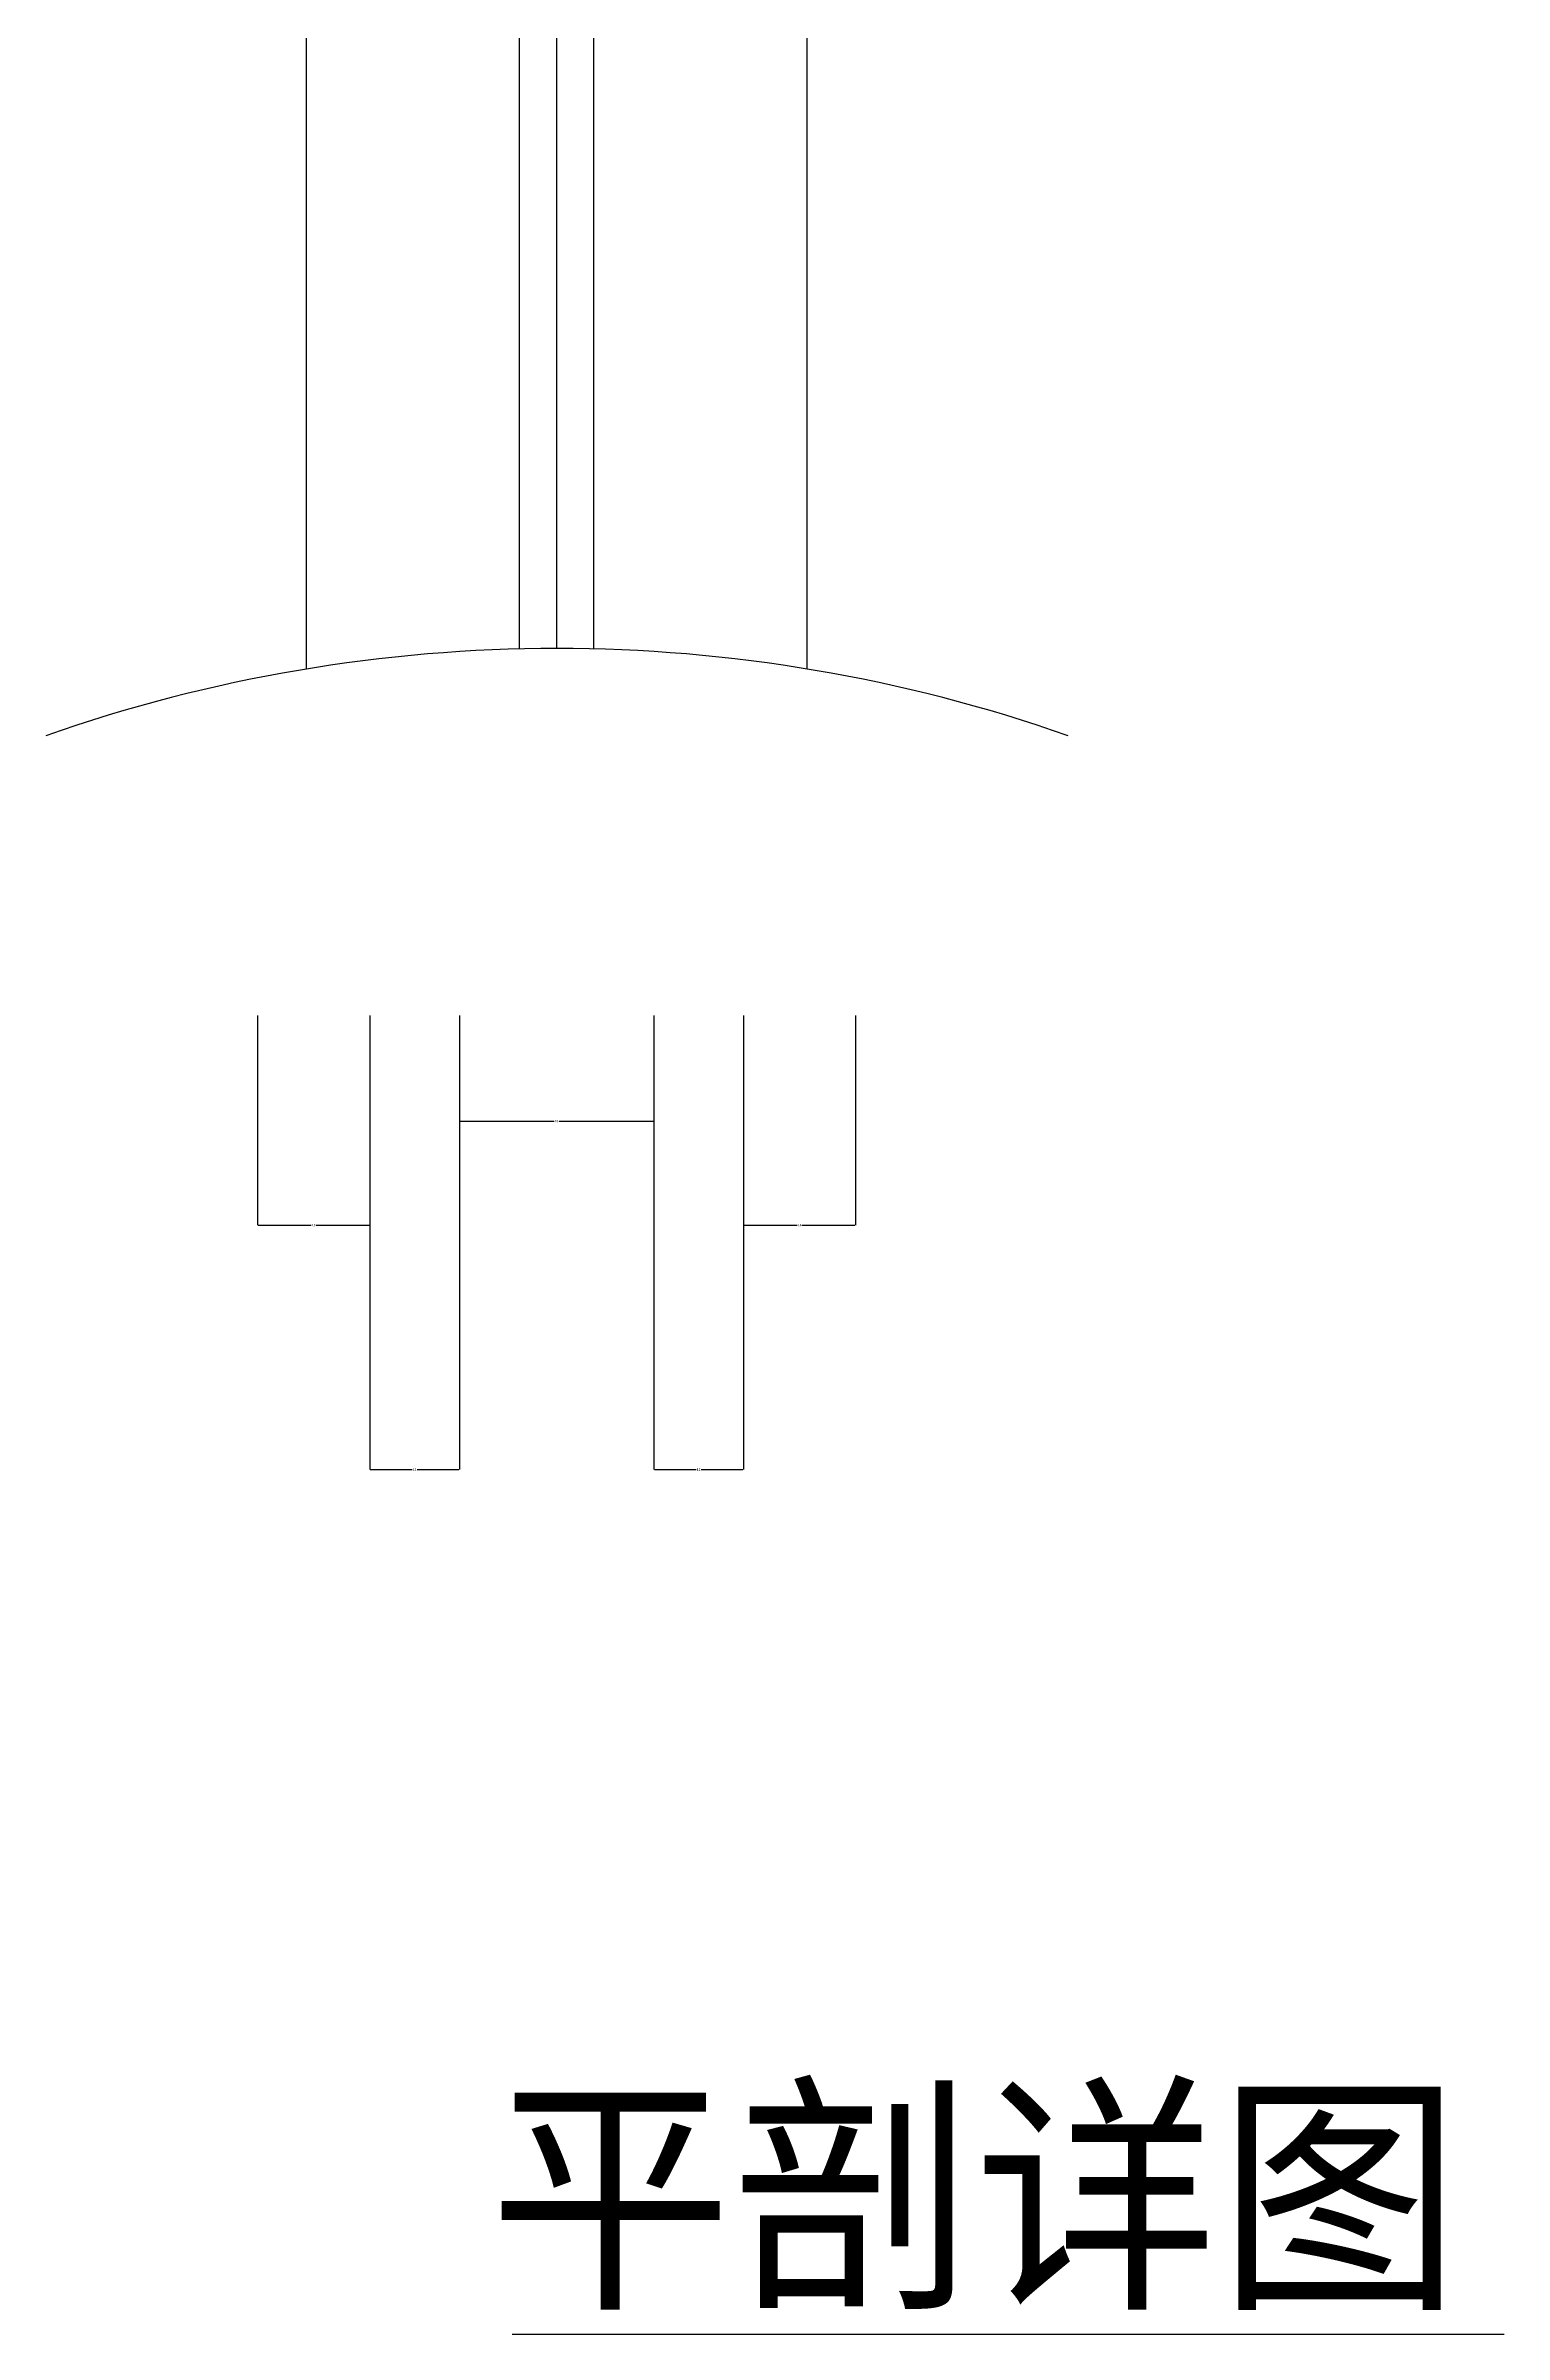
# Model space of a CAD drawing. Header units: metres. Extents: x 0 to 5442, y 0 to 7067.
# Drawn here: x 3282 to 3867, y 176 to 1094 of the extents above; entities that cross this region are included whole.
import ezdxf

# ---------------------------------------------------------------- set-up
doc = ezdxf.new("R2010")
doc.units = ezdxf.units.M
for name, color, linetype in [('3', 3, 'Continuous'), ('7', 7, 'Continuous'), ('DIM', 3, 'Continuous'), ('TEXT', 3, 'Continuous')]:
    doc.layers.add(name, color=color, linetype=linetype)
doc.dimstyles.get("Standard").update_dxf_attribs({"dimtxt": 2.5, "dimasz": 2.5, "dimexe": 1.25, "dimexo": 0.625, "dimtad": 1, "dimcen": 2.5, "dimazin": 3, "dimtfac": 1, "dimtmove": 0, "dimatfit": 3})

# ---------------------------------------------------------------- blocks, each defined once
blk = doc.blocks.new('*D21')
for p, q in [((3447.81, 704.84), (3447.81, 662.44)), ((3525.81, 704.84), (3525.81, 662.44)), ((3448.06, 662.44), (3485.81, 662.44)), ((3487.81, 662.44), (3525.56, 662.44))]:
    blk.add_line(p, q)
at = {"layer": 'Defpoints'}
for p in [(3447.81, 704.84), (3525.81, 704.84), (3447.81, 662.44)]:
    blk.add_point(p, dxfattribs=at)
at = {"layer": 'DIM', "insert": (3486.81, 662.44), "char_height": 1, "attachment_point": 5}
blk.add_mtext('26', dxfattribs=at)
blk = doc.blocks.new('*D22')
for p, q in [((3525.81, 704.84), (3525.81, 522.7)), ((3561.81, 704.84), (3561.81, 522.7)), ((3526.06, 522.7), (3542.81, 522.7)), ((3544.81, 522.7), (3561.56, 522.7))]:
    blk.add_line(p, q)
at = {"layer": 'Defpoints'}
for p in [(3525.81, 704.84), (3561.81, 704.84), (3525.81, 522.7)]:
    blk.add_point(p, dxfattribs=at)
at = {"layer": 'DIM', "insert": (3543.81, 522.7), "char_height": 1, "attachment_point": 5}
blk.add_mtext('12', dxfattribs=at)
blk = doc.blocks.new('*D23')
for p, q in [((3366.81, 704.84), (3366.81, 620.7)), ((3411.81, 704.84), (3411.81, 620.7)), ((3367.06, 620.7), (3388.31, 620.7)), ((3390.31, 620.7), (3411.56, 620.7))]:
    blk.add_line(p, q)
at = {"layer": 'Defpoints'}
for p in [(3366.81, 704.84), (3411.81, 704.84), (3366.81, 620.7)]:
    blk.add_point(p, dxfattribs=at)
at = {"layer": 'DIM', "insert": (3389.31, 620.7), "char_height": 1, "attachment_point": 5}
blk.add_mtext('15', dxfattribs=at)
blk = doc.blocks.new('*D24')
for p, q in [((3411.81, 704.84), (3411.81, 522.7)), ((3447.81, 704.84), (3447.81, 522.7)), ((3412.06, 522.7), (3428.81, 522.7)), ((3430.81, 522.7), (3447.56, 522.7))]:
    blk.add_line(p, q)
at = {"layer": 'Defpoints'}
for p in [(3411.81, 704.84), (3447.81, 704.84), (3411.81, 522.7)]:
    blk.add_point(p, dxfattribs=at)
at = {"layer": 'DIM', "insert": (3429.81, 522.7), "char_height": 1, "attachment_point": 5}
blk.add_mtext('12', dxfattribs=at)
blk = doc.blocks.new('*D25')
for p, q in [((3561.81, 704.84), (3561.81, 620.7)), ((3606.81, 704.84), (3606.81, 620.7)), ((3562.06, 620.7), (3583.31, 620.7)), ((3585.31, 620.7), (3606.56, 620.7))]:
    blk.add_line(p, q)
at = {"layer": 'Defpoints'}
for p in [(3561.81, 704.84), (3606.81, 704.84), (3561.81, 620.7)]:
    blk.add_point(p, dxfattribs=at)
at = {"layer": 'DIM', "insert": (3584.31, 620.7), "char_height": 1, "attachment_point": 5}
blk.add_mtext('15', dxfattribs=at)

msp = doc.modelspace()

# ---------------------------------------------------------------- linework, layer by layer
at = {"layer": '3'}
msp.add_arc((3486.96, 233.59), 618.55, 70.63, 109.37, dxfattribs=at)
at = {"layer": '7'}
for p, q in [((3386.31, 1451.44), (3386.31, 843.9)), ((3587.31, 1451.44), (3587.31, 843.95))]:
    msp.add_line(p, q, dxfattribs=at)
msp.add_lwpolyline([(3501.81, 851.97), (3501.81, 1496.44), (3471.81, 1496.44), (3471.81, 851.96)], dxfattribs=at)
at = {"layer": 'DIM'}
msp.add_line((3486.81, 2720.12), (3486.81, 852.15), dxfattribs=at)
at = {"layer": 'TEXT'}
msp.add_line((3468.96, 175.66), (3867.15, 175.66), dxfattribs=at)

# ---------------------------------------------------------------- texts
msp.add_text('平剖详图', height=75, dxfattribs=at).set_placement((3459.76, 193.59))

# ---------------------------------------------------------------- dimensions: what is measured, and where the dimension line sits
at = {"layer": 'DIM'}
for base, p1, p2, text, picture, middle in [((3366.81, 620.7), (3366.81, 704.84), (3411.81, 704.84), '15', '*D23', (3389.31, 620.7)), ((3411.81, 522.7), (3411.81, 704.84), (3447.81, 704.84), '12', '*D24', (3429.81, 522.7)), ((3447.81, 662.44), (3447.81, 704.84), (3525.81, 704.84), '26', '*D21', (3486.81, 662.44)), ((3525.81, 522.7), (3525.81, 704.84), (3561.81, 704.84), '12', '*D22', (3543.81, 522.7)), ((3561.81, 620.7), (3561.81, 704.84), (3606.81, 704.84), '15', '*D25', (3584.31, 620.7))]:
    dim = msp.add_linear_dim(base=base, p1=p1, p2=p2, text=text, dimstyle='Standard', dxfattribs=at)
    dim.commit()
    dim.dimension.update_dxf_attribs({"geometry": picture, "text_midpoint": middle})

doc.saveas('drawing.dxf')
